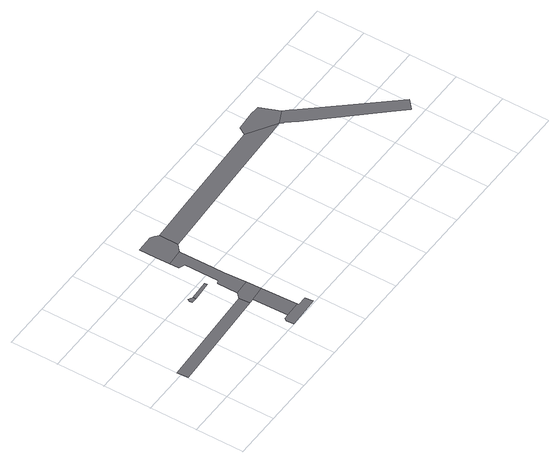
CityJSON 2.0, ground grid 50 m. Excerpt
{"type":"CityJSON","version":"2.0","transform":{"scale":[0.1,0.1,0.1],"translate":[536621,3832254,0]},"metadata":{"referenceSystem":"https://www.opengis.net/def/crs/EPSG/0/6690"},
"CityObjects":{
"road1":{"type":"Road","geometry":[{"type":"MultiSurface","lod":"1","boundaries":[[[0,1,2,3]]]}]},
"road2":{"type":"Road","geometry":[{"type":"MultiSurface","lod":"1","boundaries":[[[4,5,6,7,8,9,10,11]]]}]},
"road3":{"type":"Road","geometry":[{"type":"MultiSurface","lod":"1","boundaries":[[[12,13,8,7]]]}]},
"road4":{"type":"Road","geometry":[{"type":"MultiSurface","lod":"1","boundaries":[[[14,15,16,17,18,19,20,21]]]}]},
"road5":{"type":"Road","geometry":[{"type":"MultiSurface","lod":"1","boundaries":[[[22,23,18,17]]]}]},
"road6":{"type":"Road","geometry":[{"type":"MultiSurface","lod":"1","boundaries":[[[24,25,0,3,23,22]]]}]},
"road7":{"type":"Road","attributes":{"RoadStructureAttribute.sectionType":"1"},"geometry":[{"type":"MultiSurface","lod":"1","boundaries":[[[26,27,28,29,30,31,32,33,25,24]]]}]},
"road8":{"type":"Road","geometry":[{"type":"MultiSurface","lod":"1","boundaries":[[[34,35,29,28,36,37,38,39,40,41,42]]]}]},
"road9":{"type":"Road","attributes":{"RoadStructureAttribute.sectionType":"1"},"geometry":[{"type":"MultiSurface","lod":"1","boundaries":[[[43,44,45,39,38,46,47,48,49,50,51]]]}]},
"road10":{"type":"Road","geometry":[{"type":"MultiSurface","lod":"1","boundaries":[[[52,53,54,55,56,43,51,57,58]]]}]},
"road11":{"type":"Road","attributes":{"RoadStructureAttribute.sectionType":"1"},"geometry":[{"type":"MultiSurface","lod":"1","boundaries":[[[59,60,61,62,63,64,65,66,67,57,51]]]}]}
},
"vertices":[
[1095,597,0],[1,543,0],[13,426,0],[1101,483,0],
[831,974,0],[818,948,0],[820,916,0],[877,918,0],[876,951,0],[861,953,0],[853,958,0],[853,963,0],
[1083,928,0],[1081,963,0],
[1436,18,0],[1431,104,0],[1330,102,0],[1329,121,0],[1164,113,0],[1113,110,0],[1095,84,0],[1099,3,0],
[1310,494,0],[1155,486,0],
[1302,653,0],[1146,645,0],
[1290,893,0],[1289,1008,0],[1288,1365,0],[1112,1351,0],[1115,1259,0],[1178,1234,0],[1177,877,0],[1144,859,0],
[1110,1684,0],[1111,1497,0],[1326,1401,0],[1331,1406,0],[1359,1432,0],[1361,1632,0],[1329,1656,0],[1324,1659,0],[1288,1685,0],
[2846,1695,0],[2843,1695,0],[1895,1655,0],[1463,1436,0],[2104,1464,0],[2852,1496,0],[2915,1498,0],[2922,1498,0],[3132,1510,0],
[3163,1783,0],[3097,1787,0],[2891,1773,0],[2878,1750,0],[2871,1738,0],[3274,1580,0],[3197,1781,0],
[3161,1479,0],[3164,1481,0],[3256,1372,0],[3819,750,0],[3936,614,0],[4030,695,0],[3369,1471,0],[3328,1519,0],[3322,1526,0]
]}
